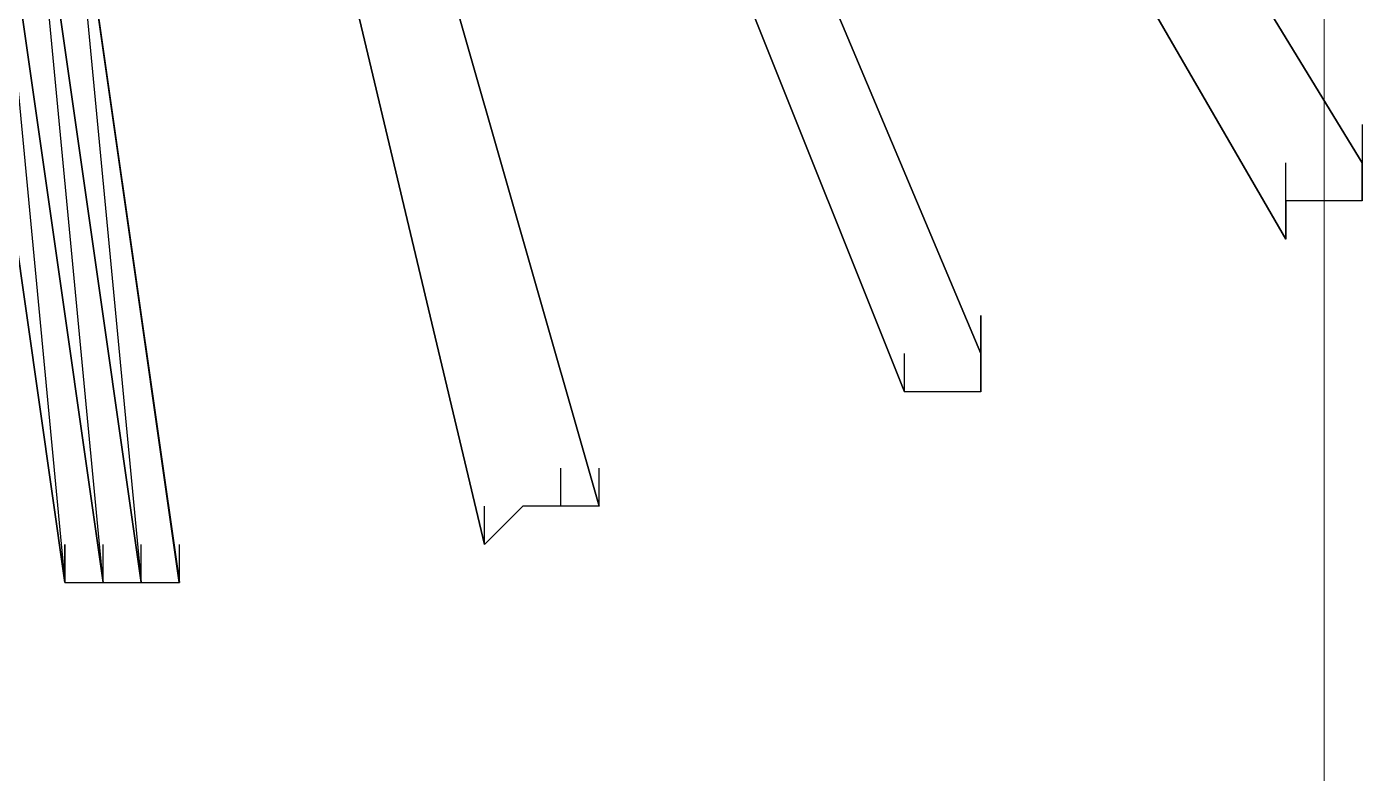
# Model space of a CAD drawing. Header units: inches. Extents: x 3324238 to 135265466, y -1036581 to 20094598.
# Drawn here: x 3353512.625 to 3353515.445, y -519261.421 to -519259.844 of the extents above; entities that cross this region are included whole.
import ezdxf

# ---------------------------------------------------------------- set-up
doc = ezdxf.new("R2010")
doc.units = ezdxf.units.IN
doc.header["$MEASUREMENT"] = 0
doc.layers.add('PDF_Geometry', color=7, linetype='Continuous')

msp = doc.modelspace()

# ---------------------------------------------------------------- linework, layer by layer
at = {"layer": 'PDF_Geometry', "color": 32, "lineweight": 13, "true_color": 0xdd6e00}
msp.add_lwpolyline([(3353515.364, -519332.0817), (3353515.364, -519254.4915)], dxfattribs=at)
at = {"layer": 'PDF_Geometry', "lineweight": 25}
for points in [[(3353515.2834, -519260.2121), (3353515.2834, -519260.2926), (3353514.3971, -519258.7618), (3353514.3971, -519258.6812), (3353514.3971, -519258.7618), (3353514.3971, -519258.6812), (3353514.3971, -519258.7618), (3353514.3971, -519258.6812), (3353514.3971, -519258.7618), (3353514.3971, -519258.6812), (3353514.4777, -519258.6812), (3353514.4777, -519258.6006), (3353514.4777, -519258.5201), (3353514.4777, -519258.4395), (3353514.4777, -519258.3589), (3353513.5914, -519256.9086)], [(3353514.3971, -519258.6812), (3353514.3971, -519258.7618), (3353514.3166, -519258.7618), (3353514.3166, -519258.6812), (3353514.3971, -519258.6812), (3353514.3971, -519258.7618), (3353515.2834, -519260.2926)], [(3353514.5583, -519258.6812), (3353515.4446, -519260.1315), (3353514.5583, -519258.6812)], [(3353514.1554, -519258.9229), (3353514.0748, -519258.9229), (3353514.1554, -519258.9229), (3353514.1554, -519258.8423), (3353514.0748, -519258.8423), (3353514.0748, -519258.9229), (3353513.9943, -519258.9229), (3353513.9943, -519259.0035), (3353514.6388, -519260.5343), (3353513.9943, -519259.0035), (3353513.9943, -519258.9229), (3353513.9943, -519258.8423), (3353513.9943, -519258.9229), (3353514.0748, -519258.9229), (3353514.0748, -519258.8423), (3353514.1554, -519258.8423), (3353514.236, -519258.8423), (3353514.3166, -519258.8423), (3353514.3971, -519258.7618), (3353514.3166, -519258.7618), (3353514.3166, -519258.8423)], [(3353514.6388, -519260.4538), (3353514.6388, -519260.5343), (3353514.6388, -519260.6149), (3353514.5583, -519260.6149), (3353514.4777, -519260.6149), (3353513.8331, -519259.0035), (3353513.8331, -519258.9229), (3353513.8331, -519258.8423), (3353513.8331, -519258.9229), (3353513.8331, -519259.0035), (3353513.8331, -519258.9229), (3353513.8331, -519259.0035), (3353513.8331, -519258.9229), (3353513.8331, -519258.8423), (3353513.9137, -519258.8423), (3353513.9943, -519258.9229), (3353513.9943, -519258.8423), (3353513.9943, -519258.9229), (3353513.9943, -519258.8423), (3353513.9943, -519258.9229)], [(3353512.7857, -519259.0841), (3353512.7857, -519259.0035), (3353512.7857, -519259.0841), (3353512.7857, -519259.0035), (3353512.7857, -519259.0841), (3353512.7051, -519259.0841), (3353512.7051, -519259.0035), (3353512.7051, -519259.0841), (3353512.7857, -519259.0841), (3353512.7857, -519259.0035), (3353512.7857, -519259.0841), (3353512.7051, -519259.0841), (3353512.7051, -519259.0035), (3353512.7051, -519259.0841), (3353512.7051, -519259.1646), (3353512.7051, -519259.2452), (3353512.7051, -519259.3258), (3353512.8663, -519261.0178), (3353512.8663, -519260.9372)], [(3353513.8331, -519259.0035), (3353514.4777, -519260.6149)], [(3353513.8331, -519260.8566), (3353513.3497, -519259.1646), (3353513.8331, -519260.8566), (3353513.7526, -519260.8566), (3353513.672, -519260.8566), (3353513.5914, -519260.9372), (3353513.1886, -519259.2452), (3353513.5914, -519260.9372), (3353513.5914, -519260.8566)], [(3353512.544, -519259.3258), (3353512.7051, -519261.0178), (3353512.4634, -519259.3258)], [(3353512.544, -519259.3258), (3353512.7857, -519261.0178), (3353512.544, -519259.3258), (3353512.7857, -519261.0178), (3353512.6246, -519259.3258)], [(3353512.6246, -519259.3258), (3353512.8663, -519261.0178), (3353512.6246, -519259.3258)], [(3353512.9468, -519261.0178), (3353512.7051, -519259.3258)], [(3353515.4446, -519260.0509), (3353515.4446, -519260.1315), (3353515.4446, -519260.212), (3353515.364, -519260.212), (3353515.2834, -519260.212), (3353515.2834, -519260.1315)], [(3353514.6388, -519260.6149), (3353514.6388, -519260.5343), (3353514.6388, -519260.4538)], [(3353514.6389, -519260.5343), (3353514.6389, -519260.4538)], [(3353514.4777, -519260.6149), (3353514.4777, -519260.5343)], [(3353513.7526, -519260.8566), (3353513.7526, -519260.7761)], [(3353513.8331, -519260.8566), (3353513.8331, -519260.7761)], [(3353512.7051, -519261.0178), (3353512.7857, -519261.0178), (3353512.8663, -519261.0178), (3353512.9469, -519261.0178), (3353512.9469, -519260.9372)], [(3353512.7857, -519261.0178), (3353512.7857, -519260.9372)], [(3353512.8663, -519261.0178), (3353512.8663, -519260.9372)]]:
    msp.add_lwpolyline(points, dxfattribs=at)
for points in [[(3353512.4634, -519259.3258), (3353512.3829, -519259.3258), (3353512.4634, -519259.2452), (3353512.4634, -519259.3258), (3353512.7051, -519261.0178)], [(3353512.6246, -519259.3258), (3353512.8663, -519261.0178)], [(3353512.9469, -519261.0178), (3353512.7051, -519259.3258)], [(3353515.4446, -519260.1315), (3353515.4446, -519260.212)], [(3353515.2834, -519260.212), (3353515.2834, -519260.2926)], [(3353512.7051, -519260.9372), (3353512.7051, -519261.0178)]]:
    msp.add_lwpolyline(points, close=True, dxfattribs=at)

doc.saveas('drawing.dxf')
